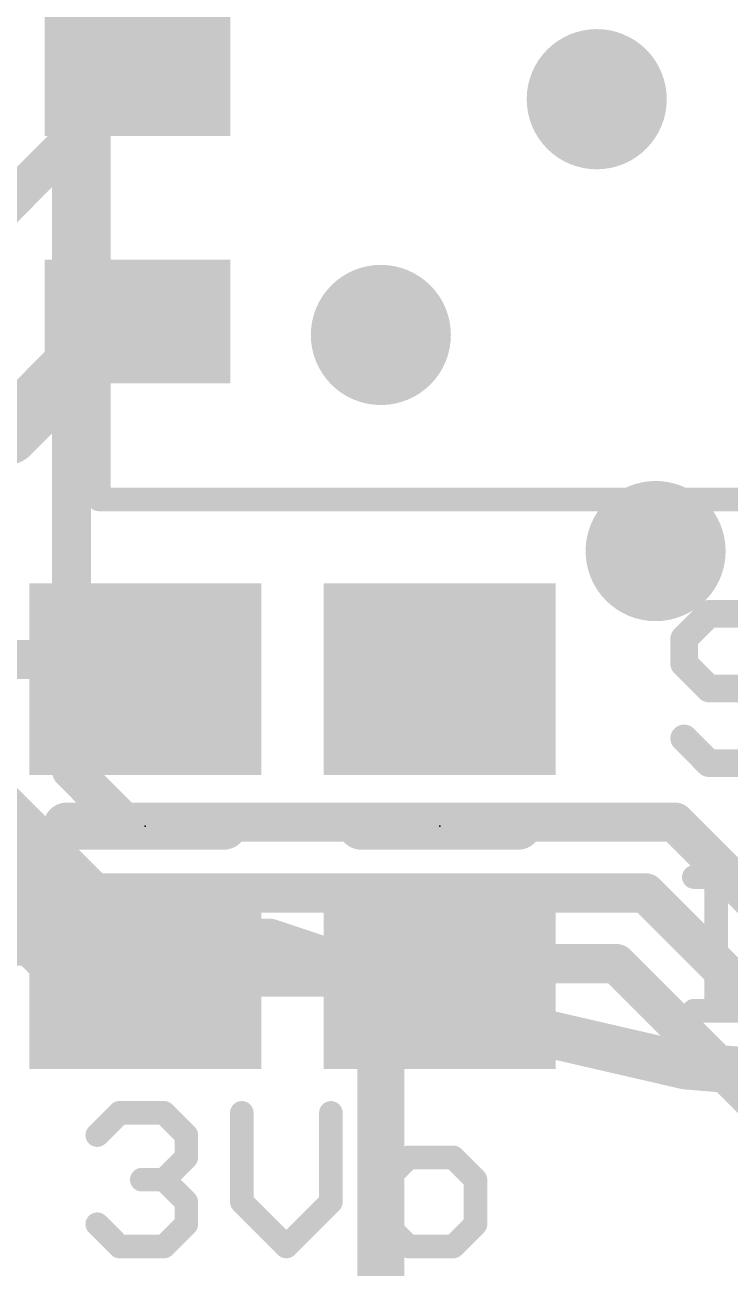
# Model space of a CAD drawing. Extents: x -0.1 to 34.1, y -8.2 to 25.5.
# Drawn here: x 7.22 to 11.79, y 3.49 to 11.53 of the extents above; entities that cross this region are included whole.
import ezdxf

# ---------------------------------------------------------------- set-up
doc = ezdxf.new("R2010")
doc.units = 0
for name, color, linetype in [('1', 12, 'CONTINUOUS'), ('16', 5, 'CONTINUOUS'), ('18', 110, 'CONTINUOUS'), ('20', 53, 'CONTINUOUS'), ('21', 40, 'CONTINUOUS'), ('22', 6, 'CONTINUOUS'), ('23', 40, 'CONTINUOUS')]:
    doc.layers.add(name, color=color, linetype=linetype)

# ---------------------------------------------------------------- blocks, each defined once
blk = doc.blocks.new('RECT')
blk.add_solid([(-0.5, -0.5), (0.5, -0.5), (-0.5, 0.5), (0.5, 0.5)])
blk = doc.blocks.new('ROUNDV')
at = {"const_width": 0.5}
blk.add_lwpolyline([(0, -0.25, 1), (0, 0.25, 1), (0, -0.25)], format="xyb", dxfattribs=at)

msp = doc.modelspace()

# ---------------------------------------------------------------- linework, layer by layer
at = {"layer": '1'}
for points, const_width in [([(7.95, 11.212), (6.771, 10.033)], 0.254), ([(7.112, 8.89), (7.834, 9.612)], 0.4064), ([(7.834, 9.612), (7.95, 9.612)], 0.4064), ([(5.803, 8.89), (7.112, 8.89)], 0.4064), ([(6.2531, 7.427), (7.874, 7.427)], 0.254), ([(7.874, 7.427), (8.001, 7.3)], 0.254), ([(7.874, 5.4), (7.0004, 6.2736)], 0.4064), ([(7.874, 5.4), (8.001, 5.4)], 0.4064), ([(8.001, 5.4), (9.525, 5.4)], 0.3048), ([(9.525, 5.4), (9.906, 5.4)], 0.3048), ([(9.525, 3.175), (9.525, 5.4)], 0.3048)]:
    msp.add_lwpolyline(points, dxfattribs=dict(at, const_width=const_width))
for points, const_width in [([(7.9949, 11.1671, 1), (7.9051, 11.2569)], 0.127), ([(7.834, 9.7136, 1), (7.834, 9.5104)], 0.2032), ([(7.9058, 9.5402, 1), (7.7622, 9.6838)], 0.2032), ([(7.95, 9.5104, 1), (7.95, 9.7136)], 0.2032), ([(7.112, 8.7884, 1), (7.112, 8.9916)], 0.2032), ([(7.0402, 8.9618, 1), (7.1838, 8.8182)], 0.2032), ([(7.9189, 7.4719, 1), (7.8291, 7.3821)], 0.127), ([(7.874, 7.3635, 1), (7.874, 7.4905)], 0.127), ([(7.9561, 7.2551, 1), (8.0459, 7.3449)], 0.127), ([(7.874, 5.5016, 1), (7.874, 5.2984)], 0.2032), ([(7.8022, 5.3282, 1), (7.9458, 5.4718)], 0.2032), ([(8.001, 5.4762, 1), (8.001, 5.3238)], 0.1524), ([(8.001, 5.2984, 1), (8.001, 5.5016)], 0.2032), ([(9.525, 5.4762, 1), (9.525, 5.3238)], 0.1524), ([(9.6012, 5.4, 1), (9.4488, 5.4)], 0.1524), ([(9.525, 5.3238, 1), (9.525, 5.4762)], 0.1524), ([(9.906, 5.3238, 1), (9.906, 5.4762)], 0.1524)]:
    msp.add_lwpolyline(points, format="xyb", dxfattribs=dict(at, const_width=const_width))
at = {"layer": '16', "const_width": 0.254}
for points in [[(7.5232, 18.0038), (7.5232, 6.7124)], [(4.445, 8.382), (7.366, 5.461)], [(5.207, 8.382), (7.6708, 5.9182)], [(7.5232, 6.7124), (7.8602, 6.3754)], [(7.8602, 6.3754), (11.4278, 6.3754)], [(11.4278, 6.3754), (13.028, 4.7752)], [(7.6708, 5.9182), (11.2384, 5.9182)], [(11.2384, 5.9182), (12.8386, 4.318)], [(7.366, 5.461), (11.049, 5.461)], [(11.049, 5.461), (13.97, 2.54)]]:
    msp.add_lwpolyline(points, dxfattribs=at)
at = {"layer": '16', "const_width": 0.127}
for points in [[(7.5681, 6.7573, 1), (7.4783, 6.6675)], [(7.4597, 6.7124, 1), (7.5867, 6.7124)], [(7.8602, 6.4389, 1), (7.8602, 6.3119)], [(7.8153, 6.3305, 1), (7.9051, 6.4203)], [(11.4727, 6.4203, 1), (11.3829, 6.3305)], [(11.4278, 6.3119, 1), (11.4278, 6.4389)], [(7.6708, 5.9817, 1), (7.6708, 5.8547)], [(11.2833, 5.9631, 1), (11.1935, 5.8733)], [(11.2384, 5.8547, 1), (11.2384, 5.9817)], [(7.6259, 5.8733, 1), (7.7157, 5.9631)], [(7.366, 5.5245, 1), (7.366, 5.3975)], [(7.3211, 5.4161, 1), (7.4109, 5.5059)], [(11.0939, 5.5059, 1), (11.0041, 5.4161)], [(11.049, 5.3975, 1), (11.049, 5.5245)]]:
    msp.add_lwpolyline(points, format="xyb", dxfattribs=at)
at = {"layer": '20'}
msp.add_circle((12.7, 12.962), 1.5, dxfattribs=at)
at = {"layer": '21'}
for points, const_width in [([(7.7, 8.462), (7.7, 18.462)], 0.1524), ([(17.7, 8.462), (7.7, 8.462)], 0.1524), ([(11.6485, 7.7224), (11.4875, 7.5614)], 0.1778), ([(11.9705, 7.7224), (11.6485, 7.7224)], 0.1778), ([(11.4875, 7.5614), (11.4875, 7.4004)], 0.1778), ([(11.4875, 7.4004), (11.6485, 7.2394)], 0.1778), ([(11.6485, 7.2394), (11.9705, 7.2394)], 0.1778), ([(11.6485, 6.7564), (11.4875, 6.9174)], 0.1778), ([(11.9705, 6.7564), (11.6485, 6.7564)], 0.1778), ([(8.509, 6.35), (7.493, 6.35)], 0.3048), ([(9.398, 6.35), (10.414, 6.35)], 0.3048), ([(11.5502, 6.0205), (11.8384, 6.0205)], 0.1524), ([(11.6943, 5.1562), (11.6943, 6.0205)], 0.1524), ([(11.5502, 5.1562), (11.8384, 5.1562)], 0.1524), ([(7.6899, 4.3525), (7.834, 4.4965)], 0.1524), ([(7.834, 4.4965), (8.1221, 4.4965)], 0.1524), ([(8.1221, 4.4965), (8.2661, 4.3525)], 0.1524), ([(8.6254, 4.4965), (8.6254, 3.9203)], 0.1524), ([(9.2017, 3.9203), (9.2017, 4.4965)], 0.1524), ([(8.2661, 4.3525), (8.2661, 4.2084)], 0.1524), ([(8.2661, 4.2084), (8.1221, 4.0644)], 0.1524), ([(9.705, 4.2084), (9.561, 4.0644)], 0.1524), ([(9.9931, 4.2084), (9.705, 4.2084)], 0.1524), ([(10.1372, 4.0644), (9.9931, 4.2084)], 0.1524), ([(8.1221, 4.0644), (7.978, 4.0644)], 0.1524), ([(8.1221, 4.0644), (8.2661, 3.9203)], 0.1524), ([(9.561, 4.0644), (9.561, 3.7763)], 0.1524), ([(10.1372, 3.7763), (10.1372, 4.0644)], 0.1524), ([(8.2661, 3.9203), (8.2661, 3.7763)], 0.1524), ([(8.6254, 3.9203), (8.9136, 3.6322)], 0.1524), ([(8.9136, 3.6322), (9.2017, 3.9203)], 0.1524), ([(7.834, 3.6322), (7.6899, 3.7763)], 0.1524), ([(8.2661, 3.7763), (8.1221, 3.6322)], 0.1524), ([(9.561, 3.7763), (9.705, 3.6322)], 0.1524), ([(9.9931, 3.6322), (10.1372, 3.7763)], 0.1524), ([(8.1221, 3.6322), (7.834, 3.6322)], 0.1524), ([(9.705, 3.6322), (9.9931, 3.6322)], 0.1524)]:
    msp.add_lwpolyline(points, dxfattribs=dict(at, const_width=const_width))
for points, const_width in [([(7.7, 8.5001, 1), (7.7, 8.4239)], 0.0762), ([(7.6619, 8.462, 1), (7.7381, 8.462)], 0.0762), ([(11.6485, 7.7669, 1), (11.6485, 7.678)], 0.0889), ([(11.6799, 7.691, 1), (11.6171, 7.7539)], 0.0889), ([(11.532, 7.5614, 1), (11.4431, 7.5614)], 0.0889), ([(11.4561, 7.5928, 1), (11.5189, 7.53)], 0.0889), ([(11.5189, 7.4318, 1), (11.4561, 7.369)], 0.0889), ([(11.4431, 7.4004, 1), (11.532, 7.4004)], 0.0889), ([(11.6485, 7.2839, 1), (11.6485, 7.195)], 0.0889), ([(11.6171, 7.208, 1), (11.6799, 7.2708)], 0.0889), ([(11.5189, 6.9488, 1), (11.4561, 6.886)], 0.0889), ([(11.6485, 6.8009, 1), (11.6485, 6.7119)], 0.0889), ([(11.6171, 6.725, 1), (11.6799, 6.7878)], 0.0889), ([(7.493, 6.4262, 1), (7.493, 6.2738)], 0.1524), ([(8.509, 6.2738, 1), (8.509, 6.4262)], 0.1524), ([(9.398, 6.4262, 1), (9.398, 6.2738)], 0.1524), ([(10.414, 6.2738, 1), (10.414, 6.4262)], 0.1524), ([(11.5502, 6.0586, 1), (11.5502, 5.9824)], 0.0762), ([(11.7324, 6.0205, 1), (11.6562, 6.0205)], 0.0762), ([(11.5502, 5.1943, 1), (11.5502, 5.1181)], 0.0762), ([(11.6562, 5.1562, 1), (11.7324, 5.1562)], 0.0762), ([(7.834, 4.5346, 1), (7.834, 4.4584)], 0.0762), ([(7.8609, 4.4696, 1), (7.807, 4.5235)], 0.0762), ([(8.149, 4.5235, 1), (8.0951, 4.4696)], 0.0762), ([(8.1221, 4.4584, 1), (8.1221, 4.5346)], 0.0762), ([(8.6635, 4.4965, 1), (8.5873, 4.4965)], 0.0762), ([(9.2398, 4.4965, 1), (9.1636, 4.4965)], 0.0762), ([(8.3042, 4.3525, 1), (8.228, 4.3525)], 0.0762), ([(7.663, 4.3794, 1), (7.7169, 4.3255)], 0.0762), ([(8.2392, 4.3255, 1), (8.2931, 4.3794)], 0.0762), ([(8.2931, 4.1815, 1), (8.2392, 4.2354)], 0.0762), ([(9.705, 4.2465, 1), (9.705, 4.1703)], 0.0762), ([(9.732, 4.1815, 1), (9.6781, 4.2354)], 0.0762), ([(10.0201, 4.2354, 1), (9.9662, 4.1815)], 0.0762), ([(9.9931, 4.1703, 1), (9.9931, 4.2465)], 0.0762), ([(8.228, 4.2084, 1), (8.3042, 4.2084)], 0.0762), ([(7.978, 4.1025, 1), (7.978, 4.0263)], 0.0762), ([(8.149, 4.0913, 1), (8.0951, 4.0374)], 0.0762), ([(8.0951, 4.0913, 1), (8.149, 4.0374)], 0.0762), ([(8.1221, 4.0263, 1), (8.1221, 4.1025)], 0.0762), ([(9.534, 4.0913, 1), (9.5879, 4.0374)], 0.0762), ([(9.5991, 4.0644, 1), (9.5229, 4.0644)], 0.0762), ([(10.1753, 4.0644, 1), (10.0991, 4.0644)], 0.0762), ([(10.1102, 4.0374, 1), (10.1641, 4.0913)], 0.0762), ([(8.3042, 3.9203, 1), (8.228, 3.9203)], 0.0762), ([(8.2392, 3.8934, 1), (8.2931, 3.9473)], 0.0762), ([(8.6524, 3.9473, 1), (8.5985, 3.8934)], 0.0762), ([(8.5873, 3.9203, 1), (8.6635, 3.9203)], 0.0762), ([(9.1636, 3.9203, 1), (9.2398, 3.9203)], 0.0762), ([(9.2286, 3.8934, 1), (9.1747, 3.9473)], 0.0762), ([(7.7169, 3.8032, 1), (7.663, 3.7493)], 0.0762), ([(8.228, 3.7763, 1), (8.3042, 3.7763)], 0.0762), ([(8.2931, 3.7493, 1), (8.2392, 3.8032)], 0.0762), ([(9.5879, 3.8032, 1), (9.534, 3.7493)], 0.0762), ([(9.5229, 3.7763, 1), (9.5991, 3.7763)], 0.0762), ([(10.0991, 3.7763, 1), (10.1753, 3.7763)], 0.0762), ([(10.1641, 3.7493, 1), (10.1102, 3.8032)], 0.0762), ([(7.834, 3.6703, 1), (7.834, 3.5941)], 0.0762), ([(7.807, 3.6053, 1), (7.8609, 3.6591)], 0.0762), ([(8.0951, 3.6591, 1), (8.149, 3.6053)], 0.0762), ([(8.1221, 3.5941, 1), (8.1221, 3.6703)], 0.0762), ([(8.8866, 3.6591, 1), (8.9405, 3.6053)], 0.0762), ([(8.8866, 3.6053, 1), (8.9405, 3.6591)], 0.0762), ([(9.705, 3.6703, 1), (9.705, 3.5941)], 0.0762), ([(9.6781, 3.6053, 1), (9.732, 3.6591)], 0.0762), ([(9.9662, 3.6591, 1), (10.0201, 3.6053)], 0.0762), ([(9.9931, 3.5941, 1), (9.9931, 3.6703)], 0.0762)]:
    msp.add_lwpolyline(points, format="xyb", dxfattribs=dict(at, const_width=const_width))
at = {"layer": '22', "const_width": 0.3048}
for points in [[(8.75, 5.6), (5.6, 5.6)], [(10.3, 5.1), (8.8, 5.6)], [(11.5, 4.8), (10.2, 5.1)], [(12.7, 4.7), (11.5, 4.8)]]:
    msp.add_lwpolyline(points, dxfattribs=at)
at = {"layer": '22', "const_width": 0.1524}
for points in [[(8.8241, 5.6723, 1), (8.7759, 5.5277)], [(8.75, 5.5238, 1), (8.75, 5.6762)], [(10.2171, 5.1742, 1), (10.1829, 5.0258)], [(10.2759, 5.0277, 1), (10.3241, 5.1723)], [(11.5063, 4.8759, 1), (11.4937, 4.7241)], [(11.4829, 4.7258, 1), (11.5171, 4.8742)]]:
    msp.add_lwpolyline(points, format="xyb", dxfattribs=at)
at = {"layer": '23'}
for p in [(8.001, 6.35), (9.906, 6.35)]:
    msp.add_point(p, dxfattribs=at)

# ---------------------------------------------------------------- block references
at = {"layer": '1'}
for p, xscale, yscale, rotation in [((7.95, 11.212), 1.2, 0.8, 180), ((7.95, 9.612), 1.2, 0.8, 180), ((8.001, 7.3), 1.24, 1.5, 270), ((9.906, 7.3), 1.24, 1.5, 90), ((8.001, 5.4), 1.24, 1.5, 270), ((9.906, 5.4), 1.24, 1.5, 90)]:
    msp.add_blockref('RECT', p, dxfattribs=dict(at, xscale=xscale, yscale=yscale, rotation=rotation))
at = {"layer": '18', "xscale": 0.9064, "yscale": 0.9064}
for p in [(10.922, 11.049), (10.922, 11.049), (9.525, 9.525), (9.525, 9.525), (11.303, 8.128), (11.303, 8.128)]:
    msp.add_blockref('ROUNDV', p, dxfattribs=at)

doc.saveas('drawing.dxf')
